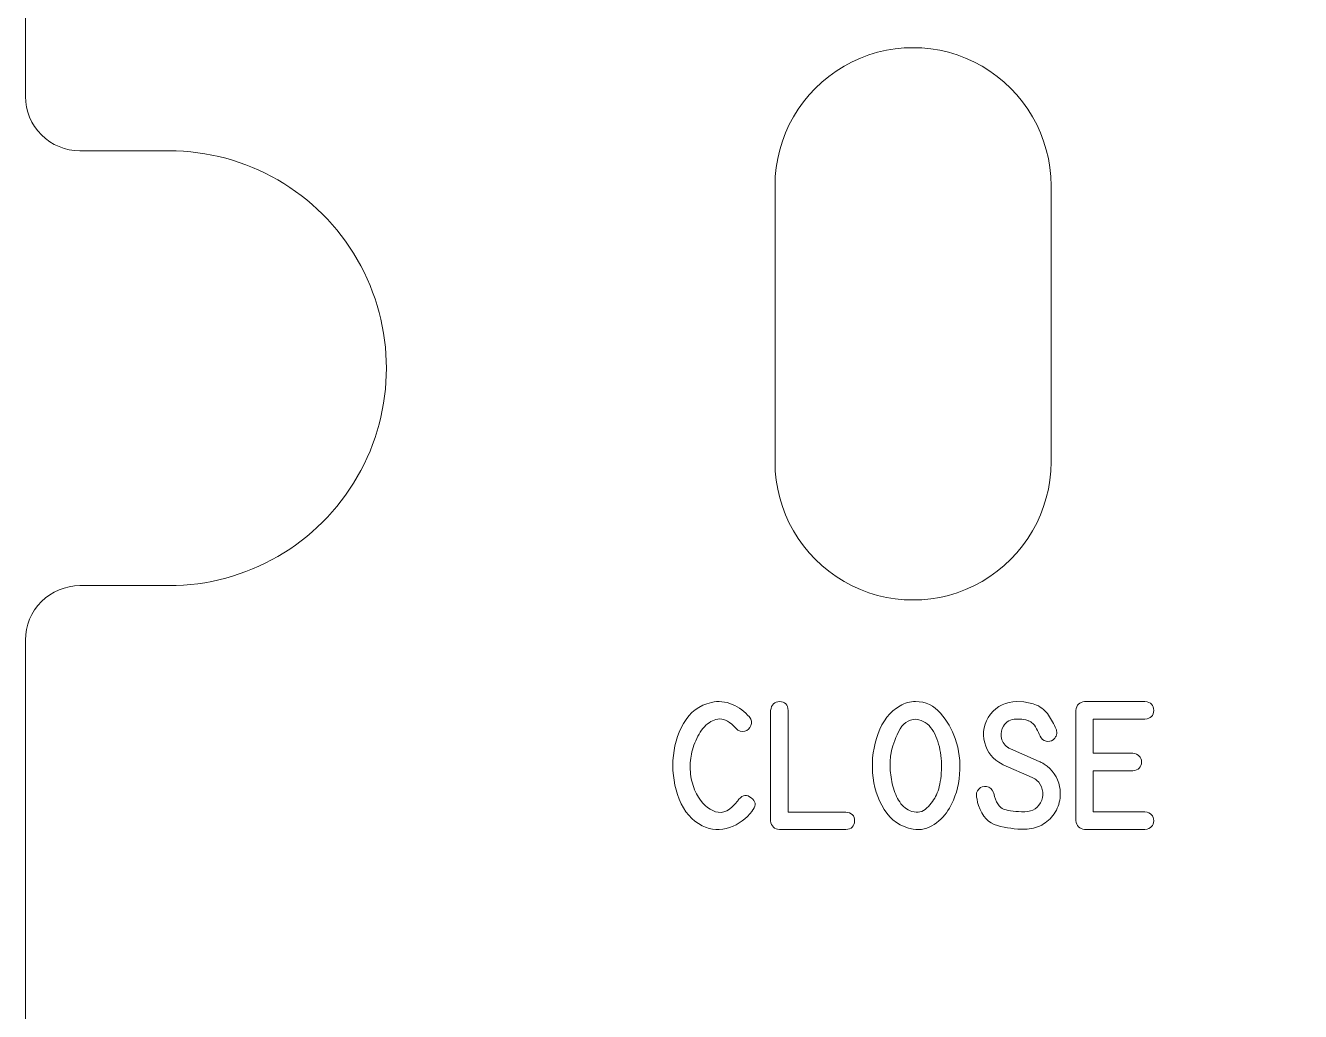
# Model space of a CAD drawing. Header units: millimetres. Extents: x -209 to 236, y -93 to 88.
# Drawn here: x -208.64 to -173.44, y -0.87 to 26.34 of the extents above; entities that cross this region are included whole.
import ezdxf

# ---------------------------------------------------------------- set-up
doc = ezdxf.new("R2010")
doc.units = ezdxf.units.MM
doc.header["$MEASUREMENT"] = 0
doc.layers.add('LED', color=7, linetype='Continuous')

msp = doc.modelspace()

# ---------------------------------------------------------------- linework, layer by layer
at = {"layer": 'LED', "color": 250, "lineweight": 9}
for points, knots in [([(-64.1878, 86.0226), (-64.188, 86.4206), (-64.3464, 86.8023), (-64.628, 87.0836), (-64.628, 87.0836), (-64.9097, 87.3649), (-65.2897, 87.5228), (-65.6878, 87.5226), (-65.6878, 87.5226), (-65.6878, 87.5226), (-207.1378, 87.5226), (-207.1378, 87.5226), (-207.1378, 87.5226), (-207.5358, 87.5223), (-207.9175, 87.3639), (-208.1988, 87.0823), (-208.1988, 87.0823), (-208.4801, 86.8006), (-208.638, 86.4206), (-208.6378, 86.0226), (-208.6378, 86.0226), (-208.6378, 86.0226), (-208.6378, 81.5351), (-208.6378, 81.5351), (-208.6378, 81.5351), (-208.6375, 81.137), (-208.4791, 80.7553), (-208.1975, 80.474), (-208.1975, 80.474), (-207.9158, 80.1927), (-207.5358, 80.0348), (-207.1378, 80.0351), (-207.1378, 80.0351), (-207.1378, 80.0351), (-204.6753, 80.0351), (-204.6753, 80.0351), (-204.6753, 80.0351), (-202.5317, 80.0351), (-200.5509, 78.8915), (-199.4791, 77.0351), (-199.4791, 77.0351), (-198.4073, 75.1787), (-198.4073, 72.8915), (-199.4791, 71.0351), (-199.4791, 71.0351), (-200.5509, 69.1787), (-202.5317, 68.0351), (-204.6753, 68.0351), (-204.6753, 68.0351), (-204.6753, 68.0351), (-207.1378, 68.0351), (-207.1378, 68.0351), (-207.1378, 68.0351), (-207.5358, 68.0348), (-207.9175, 67.8764), (-208.1988, 67.5948), (-208.1988, 67.5948), (-208.4801, 67.3131), (-208.638, 66.9331), (-208.6378, 66.5351), (-208.6378, 66.5351), (-208.6378, 66.5351), (-208.6378, 24.3851), (-208.6378, 24.3851), (-208.6378, 24.3851), (-208.6375, 23.987), (-208.4791, 23.6053), (-208.1975, 23.324), (-208.1975, 23.324), (-207.9158, 23.0427), (-207.5358, 22.8848), (-207.1378, 22.8851), (-207.1378, 22.8851), (-207.1378, 22.8851), (-204.6753, 22.8851), (-204.6753, 22.8851), (-204.6753, 22.8851), (-202.5317, 22.8851), (-200.5509, 21.7415), (-199.4791, 19.8851), (-199.4791, 19.8851), (-198.4073, 18.0287), (-198.4073, 15.7415), (-199.4791, 13.8851), (-199.4791, 13.8851), (-200.5509, 12.0287), (-202.5317, 10.8851), (-204.6753, 10.8851), (-204.6753, 10.8851), (-204.6753, 10.8851), (-207.1378, 10.8851), (-207.1378, 10.8851), (-207.1378, 10.8851), (-207.5358, 10.8848), (-207.9175, 10.7264), (-208.1988, 10.4448), (-208.1988, 10.4448), (-208.4801, 10.1631), (-208.638, 9.7831), (-208.6378, 9.3851), (-208.6378, 9.3851), (-208.6378, 9.3851), (-208.6378, -70.8649), (-208.6378, -70.8649), (-208.6378, -70.8649), (-208.6375, -71.263), (-208.4791, -71.6447), (-208.1975, -71.926), (-208.1975, -71.926), (-207.9158, -72.2073), (-207.5358, -72.3652), (-207.1378, -72.3649), (-207.1378, -72.3649), (-207.1378, -72.3649), (-204.6753, -72.3649), (-204.6753, -72.3649), (-204.6753, -72.3649), (-202.5317, -72.3649), (-200.5509, -73.5085), (-199.4791, -75.3649), (-199.4791, -75.3649), (-198.4073, -77.2213), (-198.4073, -79.5085), (-199.4791, -81.3649), (-199.4791, -81.3649), (-200.5509, -83.2213), (-202.5317, -84.3649), (-204.6753, -84.3649), (-204.6753, -84.3649), (-204.6753, -84.3649), (-207.1378, -84.3649), (-207.1378, -84.3649), (-207.1378, -84.3649), (-207.5358, -84.3652), (-207.9175, -84.5236), (-208.1988, -84.8052), (-208.1988, -84.8052), (-208.4801, -85.0869), (-208.638, -85.4669), (-208.6378, -85.8649), (-208.6378, -85.8649), (-208.6378, -85.8649), (-208.6378, -90.3524), (-208.6378, -90.3524), (-208.6378, -90.3524), (-208.6375, -90.7505), (-208.4791, -91.1322), (-208.1975, -91.4135), (-208.1975, -91.4135), (-207.9158, -91.6948), (-207.5358, -91.8527), (-207.1378, -91.8524), (-207.1378, -91.8524), (-207.1378, -91.8524), (-65.6878, -91.8524), (-65.6878, -91.8524), (-65.6878, -91.8524), (-65.2897, -91.8522), (-64.908, -91.6938), (-64.6267, -91.4121), (-64.6267, -91.4121), (-64.3454, -91.1305), (-64.1875, -90.7505), (-64.1878, -90.3524), (-64.1878, -90.3524), (-64.1878, -90.3524), (-64.1878, -85.8649), (-64.1878, -85.8649), (-64.1878, -85.8649), (-64.188, -85.4669), (-64.3464, -85.0852), (-64.628, -84.8039), (-64.628, -84.8039), (-64.9097, -84.5226), (-65.2897, -84.3647), (-65.6878, -84.3649), (-65.6878, -84.3649), (-65.6878, -84.3649), (-68.1503, -84.3649), (-68.1503, -84.3649), (-68.1503, -84.3649), (-69.7406, -84.3659), (-71.2661, -83.7352), (-72.3913, -82.6114), (-72.3913, -82.6114), (-73.5165, -81.4876), (-74.1493, -79.9552), (-74.1503, -78.3649), (-74.1503, -78.3649), (-74.1503, -78.3649), (-74.1503, 16.8851), (-74.1503, 16.8851), (-74.1503, 16.8851), (-74.1513, 18.4754), (-73.5205, 20.0009), (-72.3967, 21.1261), (-72.3967, 21.1261), (-71.2729, 22.2514), (-69.7406, 22.8841), (-68.1503, 22.8851), (-68.1503, 22.8851), (-68.1503, 22.8851), (-65.6878, 22.8851), (-65.6878, 22.8851), (-65.6878, 22.8851), (-65.2897, 22.8853), (-64.908, 23.0437), (-64.6267, 23.3254), (-64.6267, 23.3254), (-64.3454, 23.607), (-64.1875, 23.987), (-64.1878, 24.3851), (-64.1878, 24.3851), (-64.1878, 24.3851), (-64.1878, 66.5351), (-64.1878, 66.5351), (-64.1878, 66.5351), (-64.188, 66.9331), (-64.3464, 67.3148), (-64.628, 67.5961), (-64.628, 67.5961), (-64.9097, 67.8774), (-65.2897, 68.0353), (-65.6878, 68.0351), (-65.6878, 68.0351), (-65.6878, 68.0351), (-68.1503, 68.0351), (-68.1503, 68.0351), (-68.1503, 68.0351), (-70.2939, 68.0351), (-72.2746, 69.1787), (-73.3464, 71.0351), (-73.3464, 71.0351), (-74.4182, 72.8915), (-74.4182, 75.1787), (-73.3464, 77.0351), (-73.3464, 77.0351), (-72.2746, 78.8915), (-70.2939, 80.0351), (-68.1503, 80.0351), (-68.1503, 80.0351), (-68.1503, 80.0351), (-65.6878, 80.0351), (-65.6878, 80.0351), (-65.6878, 80.0351), (-65.2897, 80.0353), (-64.908, 80.1937), (-64.6267, 80.4754), (-64.6267, 80.4754), (-64.3454, 80.757), (-64.1875, 81.137), (-64.1878, 81.5351), (-64.1878, 81.5351), (-64.1878, 81.5351), (-64.1878, 86.0226), (-64.1878, 86.0226)], [0, 0, 0, 0, 0.0153846, 0.0153846, 0.0153846, 0.0153846, 0.0307692, 0.0307692, 0.0307692, 0.0307692, 0.0461538, 0.0461538, 0.0461538, 0.0461538, 0.0615385, 0.0615385, 0.0615385, 0.0615385, 0.0769231, 0.0769231, 0.0769231, 0.0769231, 0.0923077, 0.0923077, 0.0923077, 0.0923077, 0.1076923, 0.1076923, 0.1076923, 0.1076923, 0.1230769, 0.1230769, 0.1230769, 0.1230769, 0.1384615, 0.1384615, 0.1384615, 0.1384615, 0.1538462, 0.1538462, 0.1538462, 0.1538462, 0.1692308, 0.1692308, 0.1692308, 0.1692308, 0.1846154, 0.1846154, 0.1846154, 0.1846154, 0.2, 0.2, 0.2, 0.2, 0.2153846, 0.2153846, 0.2153846, 0.2153846, 0.2307692, 0.2307692, 0.2307692, 0.2307692, 0.2461538, 0.2461538, 0.2461538, 0.2461538, 0.2615385, 0.2615385, 0.2615385, 0.2615385, 0.2769231, 0.2769231, 0.2769231, 0.2769231, 0.2923077, 0.2923077, 0.2923077, 0.2923077, 0.3076923, 0.3076923, 0.3076923, 0.3076923, 0.3230769, 0.3230769, 0.3230769, 0.3230769, 0.3384615, 0.3384615, 0.3384615, 0.3384615, 0.3538462, 0.3538462, 0.3538462, 0.3538462, 0.3692308, 0.3692308, 0.3692308, 0.3692308, 0.3846154, 0.3846154, 0.3846154, 0.3846154, 0.4, 0.4, 0.4, 0.4, 0.4153846, 0.4153846, 0.4153846, 0.4153846, 0.4307692, 0.4307692, 0.4307692, 0.4307692, 0.4461538, 0.4461538, 0.4461538, 0.4461538, 0.4615385, 0.4615385, 0.4615385, 0.4615385, 0.4769231, 0.4769231, 0.4769231, 0.4769231, 0.4923077, 0.4923077, 0.4923077, 0.4923077, 0.5076923, 0.5076923, 0.5076923, 0.5076923, 0.5230769, 0.5230769, 0.5230769, 0.5230769, 0.5384615, 0.5384615, 0.5384615, 0.5384615, 0.5538462, 0.5538462, 0.5538462, 0.5538462, 0.5692308, 0.5692308, 0.5692308, 0.5692308, 0.5846154, 0.5846154, 0.5846154, 0.5846154, 0.6, 0.6, 0.6, 0.6, 0.6153846, 0.6153846, 0.6153846, 0.6153846, 0.6307692, 0.6307692, 0.6307692, 0.6307692, 0.6461538, 0.6461538, 0.6461538, 0.6461538, 0.6615385, 0.6615385, 0.6615385, 0.6615385, 0.6769231, 0.6769231, 0.6769231, 0.6769231, 0.6923077, 0.6923077, 0.6923077, 0.6923077, 0.7076923, 0.7076923, 0.7076923, 0.7076923, 0.7230769, 0.7230769, 0.7230769, 0.7230769, 0.7384615, 0.7384615, 0.7384615, 0.7384615, 0.7538462, 0.7538462, 0.7538462, 0.7538462, 0.7692308, 0.7692308, 0.7692308, 0.7692308, 0.7846154, 0.7846154, 0.7846154, 0.7846154, 0.8, 0.8, 0.8, 0.8, 0.8153846, 0.8153846, 0.8153846, 0.8153846, 0.8307692, 0.8307692, 0.8307692, 0.8307692, 0.8461538, 0.8461538, 0.8461538, 0.8461538, 0.8615385, 0.8615385, 0.8615385, 0.8615385, 0.8769231, 0.8769231, 0.8769231, 0.8769231, 0.8923077, 0.8923077, 0.8923077, 0.8923077, 0.9076923, 0.9076923, 0.9076923, 0.9076923, 0.9230769, 0.9230769, 0.9230769, 0.9230769, 0.9384615, 0.9384615, 0.9384615, 0.9384615, 0.9538462, 0.9538462, 0.9538462, 0.9538462, 0.9692308, 0.9692308, 0.9692308, 0.9692308, 1, 1, 1, 1]), ([(-180.3278, 14.3001), (-180.3278, 12.9389), (-181.0539, 11.6811), (-182.2328, 11.0005), (-182.2328, 11.0005), (-183.4116, 10.3199), (-184.8639, 10.3199), (-186.0428, 11.0005), (-186.0428, 11.0005), (-187.2216, 11.6811), (-187.9478, 12.9389), (-187.9478, 14.3001), (-187.9478, 14.3001), (-187.9478, 14.3001), (-187.9478, 21.9201), (-187.9478, 21.9201), (-187.9478, 21.9201), (-187.9478, 23.2813), (-187.2216, 24.539), (-186.0428, 25.2196), (-186.0428, 25.2196), (-184.8639, 25.9002), (-183.4116, 25.9002), (-182.2328, 25.2196), (-182.2328, 25.2196), (-181.0539, 24.539), (-180.3278, 23.2813), (-180.3278, 21.9201), (-180.3278, 21.9201), (-180.3278, 21.9201), (-180.3278, 14.3001), (-180.3278, 14.3001)], [0, 0, 0, 0, 0.1111111, 0.1111111, 0.1111111, 0.1111111, 0.2222222, 0.2222222, 0.2222222, 0.2222222, 0.3333333, 0.3333333, 0.3333333, 0.3333333, 0.4444444, 0.4444444, 0.4444444, 0.4444444, 0.5555556, 0.5555556, 0.5555556, 0.5555556, 0.6666667, 0.6666667, 0.6666667, 0.6666667, 0.7777778, 0.7777778, 0.7777778, 0.7777778, 1, 1, 1, 1])]:
    msp.add_open_spline(points, degree=3, knots=knots, dxfattribs=at)
at = {"layer": 'LED', "color": 240, "lineweight": 9}
for points, knots in [([(-188.5507, 4.7095), (-188.5507, 4.7095), (-188.566, 4.6866), (-188.566, 4.6866), (-188.566, 4.6866), (-188.5695, 4.6825), (-188.5724, 4.6783), (-188.5748, 4.6748), (-188.5748, 4.6748), (-188.5765, 4.6713), (-188.5789, 4.6678), (-188.5812, 4.6642), (-188.5812, 4.6642), (-188.7388, 4.452), (-188.9452, 4.3009), (-189.2009, 4.2103), (-189.2009, 4.2103), (-189.4561, 4.1204), (-189.7078, 4.1368), (-189.9559, 4.2597), (-189.9559, 4.2597), (-190.244, 4.4032), (-190.4556, 4.6466), (-190.5909, 4.9899), (-190.5909, 4.9899), (-190.7255, 5.3333), (-190.7837, 5.6902), (-190.7649, 6.0606), (-190.7649, 6.0606), (-190.7455, 6.431), (-190.6479, 6.7708), (-190.4721, 7.0813), (-190.4721, 7.0813), (-190.2957, 7.3911), (-190.0399, 7.5852), (-189.7042, 7.6634), (-189.7042, 7.6634), (-189.5114, 7.708), (-189.3191, 7.6892), (-189.1274, 7.6075), (-189.1274, 7.6075), (-188.9358, 7.5252), (-188.7782, 7.41), (-188.6553, 7.2618), (-188.6553, 7.2618), (-188.6541, 7.2618), (-188.6512, 7.2583), (-188.6471, 7.25), (-188.6471, 7.25), (-188.5942, 7.1812), (-188.583, 7.1054), (-188.6142, 7.0237), (-188.6142, 7.0237), (-188.6453, 6.9414), (-188.7018, 6.8902), (-188.7847, 6.869), (-188.7847, 6.869), (-188.8729, 6.8461), (-188.9546, 6.8726), (-189.0293, 6.9484), (-189.0293, 6.9484), (-189.1833, 7.1277), (-189.3315, 7.2136), (-189.4737, 7.2071), (-189.4737, 7.2071), (-189.616, 7.2001), (-189.7436, 7.1413), (-189.8559, 7.0313), (-189.8559, 7.0313), (-189.9688, 6.9208), (-190.0623, 6.7797), (-190.137, 6.6074), (-190.137, 6.6074), (-190.2116, 6.4351), (-190.2575, 6.274), (-190.2745, 6.1235), (-190.2745, 6.1235), (-190.2951, 5.956), (-190.2933, 5.7872), (-190.2687, 5.6179), (-190.2687, 5.6179), (-190.244, 5.4486), (-190.1922, 5.2892), (-190.1128, 5.1399), (-190.1128, 5.1399), (-189.9747, 4.8782), (-189.8012, 4.7142), (-189.5919, 4.6484), (-189.5919, 4.6484), (-189.382, 4.5819), (-189.1774, 4.6825), (-188.9775, 4.9488), (-188.9775, 4.9488), (-188.9681, 4.96), (-188.9575, 4.9753), (-188.9446, 4.9935), (-188.9446, 4.9935), (-188.837, 5.1128), (-188.7229, 5.1252), (-188.603, 5.0305), (-188.603, 5.0305), (-188.4831, 4.9359), (-188.4654, 4.8289), (-188.5507, 4.7095)], [0, 0, 0, 0, 0.037037, 0.037037, 0.037037, 0.037037, 0.0740741, 0.0740741, 0.0740741, 0.0740741, 0.1111111, 0.1111111, 0.1111111, 0.1111111, 0.1481481, 0.1481481, 0.1481481, 0.1481481, 0.1851852, 0.1851852, 0.1851852, 0.1851852, 0.2222222, 0.2222222, 0.2222222, 0.2222222, 0.2592593, 0.2592593, 0.2592593, 0.2592593, 0.2962963, 0.2962963, 0.2962963, 0.2962963, 0.3333333, 0.3333333, 0.3333333, 0.3333333, 0.3703704, 0.3703704, 0.3703704, 0.3703704, 0.4074074, 0.4074074, 0.4074074, 0.4074074, 0.4444444, 0.4444444, 0.4444444, 0.4444444, 0.4814815, 0.4814815, 0.4814815, 0.4814815, 0.5185185, 0.5185185, 0.5185185, 0.5185185, 0.5555556, 0.5555556, 0.5555556, 0.5555556, 0.5925926, 0.5925926, 0.5925926, 0.5925926, 0.6296296, 0.6296296, 0.6296296, 0.6296296, 0.6666667, 0.6666667, 0.6666667, 0.6666667, 0.7037037, 0.7037037, 0.7037037, 0.7037037, 0.7407407, 0.7407407, 0.7407407, 0.7407407, 0.7777778, 0.7777778, 0.7777778, 0.7777778, 0.8148148, 0.8148148, 0.8148148, 0.8148148, 0.8518519, 0.8518519, 0.8518519, 0.8518519, 0.8888889, 0.8888889, 0.8888889, 0.8888889, 0.9259259, 0.9259259, 0.9259259, 0.9259259, 1, 1, 1, 1]), ([(-187.8251, 4.1562), (-187.9662, 4.1656), (-188.0479, 4.245), (-188.0697, 4.3955), (-188.0697, 4.3955), (-188.0697, 4.3955), (-188.0697, 7.4411), (-188.0697, 7.4411), (-188.0697, 7.4411), (-188.0456, 7.6063), (-187.9615, 7.6875), (-187.8181, 7.6851), (-187.8181, 7.6851), (-187.6746, 7.6822), (-187.5964, 7.6004), (-187.5841, 7.4411), (-187.5841, 7.4411), (-187.5841, 7.4411), (-187.5841, 4.6372), (-187.5841, 4.6372), (-187.5841, 4.6372), (-187.5841, 4.6372), (-185.9942, 4.6384), (-185.9942, 4.6384), (-185.9942, 4.6384), (-185.8308, 4.6201), (-185.7502, 4.5378), (-185.752, 4.3914), (-185.752, 4.3914), (-185.7538, 4.245), (-185.8349, 4.1668), (-185.996, 4.1562), (-185.996, 4.1562), (-185.996, 4.1562), (-187.8251, 4.1562), (-187.8251, 4.1562)], [0, 0, 0, 0, 0.1, 0.1, 0.1, 0.1, 0.2, 0.2, 0.2, 0.2, 0.3, 0.3, 0.3, 0.3, 0.4, 0.4, 0.4, 0.4, 0.5, 0.5, 0.5, 0.5, 0.6, 0.6, 0.6, 0.6, 0.7, 0.7, 0.7, 0.7, 0.8, 0.8, 0.8, 0.8, 1, 1, 1, 1]), ([(-182.971, 6.6709), (-182.8657, 6.3528), (-182.8257, 6.023), (-182.8516, 5.6808), (-182.8516, 5.6808), (-182.8775, 5.3386), (-182.9715, 5.0264), (-183.1332, 4.7436), (-183.1332, 4.7436), (-183.2355, 4.5678), (-183.3749, 4.4185), (-183.5519, 4.2956), (-183.5519, 4.2956), (-183.7288, 4.1727), (-183.924, 4.1298), (-184.1375, 4.1668), (-184.1375, 4.1668), (-184.4855, 4.2274), (-184.7519, 4.4091), (-184.9365, 4.7107), (-184.9365, 4.7107), (-185.1217, 5.0129), (-185.2275, 5.3492), (-185.2546, 5.7196), (-185.2546, 5.7196), (-185.2816, 6.09), (-185.2316, 6.4504), (-185.1046, 6.802), (-185.1046, 6.802), (-184.9776, 7.1536), (-184.7754, 7.4088), (-184.4973, 7.5687), (-184.4973, 7.5687), (-184.362, 7.6469), (-184.2198, 7.6857), (-184.0722, 7.6857), (-184.0722, 7.6857), (-183.7894, 7.6857), (-183.5589, 7.5793), (-183.3796, 7.3664), (-183.3796, 7.3664), (-183.2003, 7.153), (-183.0644, 6.9214), (-182.971, 6.6709)], [0, 0, 0, 0, 0.0833333, 0.0833333, 0.0833333, 0.0833333, 0.1666667, 0.1666667, 0.1666667, 0.1666667, 0.25, 0.25, 0.25, 0.25, 0.3333333, 0.3333333, 0.3333333, 0.3333333, 0.4166667, 0.4166667, 0.4166667, 0.4166667, 0.5, 0.5, 0.5, 0.5, 0.5833333, 0.5833333, 0.5833333, 0.5833333, 0.6666667, 0.6666667, 0.6666667, 0.6666667, 0.75, 0.75, 0.75, 0.75, 0.8333333, 0.8333333, 0.8333333, 0.8333333, 1, 1, 1, 1]), ([(-180.6562, 6.0353), (-180.6562, 6.0353), (-180.6286, 6.0236), (-180.6286, 6.0236), (-180.6286, 6.0236), (-180.6286, 6.0236), (-180.5974, 6.0083), (-180.5974, 6.0083), (-180.5974, 6.0083), (-180.5974, 6.0083), (-180.5698, 5.9924), (-180.5698, 5.9924), (-180.5698, 5.9924), (-180.5621, 5.9865), (-180.5527, 5.9812), (-180.5433, 5.9759), (-180.5433, 5.9759), (-180.5333, 5.9712), (-180.5239, 5.9654), (-180.5145, 5.9601), (-180.5145, 5.9601), (-180.2876, 5.8107), (-180.1465, 5.6038), (-180.093, 5.3398), (-180.093, 5.3398), (-180.0724, 5.2363), (-180.0677, 5.1299), (-180.0788, 5.0211), (-180.0788, 5.0211), (-180.0977, 4.8647), (-180.1523, 4.7207), (-180.2435, 4.5878), (-180.2435, 4.5878), (-180.3346, 4.4549), (-180.4493, 4.3526), (-180.5868, 4.2803), (-180.5868, 4.2803), (-180.735, 4.2021), (-180.8885, 4.1633), (-181.0472, 4.1633), (-181.0472, 4.1633), (-181.3135, 4.1633), (-181.5675, 4.1974), (-181.8104, 4.2656), (-181.8104, 4.2656), (-182.0526, 4.3338), (-182.2254, 4.5166), (-182.3283, 4.8142), (-182.3283, 4.8142), (-182.3425, 4.8524), (-182.3524, 4.8912), (-182.3595, 4.9312), (-182.3595, 4.9312), (-182.3666, 4.9717), (-182.3748, 5.0117), (-182.3836, 5.0523), (-182.3836, 5.0523), (-182.4007, 5.1346), (-182.3807, 5.2075), (-182.3225, 5.271), (-182.3225, 5.271), (-182.2648, 5.3339), (-182.1925, 5.358), (-182.1067, 5.3433), (-182.1067, 5.3433), (-182.0156, 5.3245), (-181.9526, 5.2686), (-181.9168, 5.1746), (-181.9168, 5.1746), (-181.9168, 5.1746), (-181.9115, 5.1587), (-181.9115, 5.1587), (-181.9115, 5.1587), (-181.8568, 4.9094), (-181.7604, 4.7606), (-181.6234, 4.7124), (-181.6234, 4.7124), (-181.4858, 4.6642), (-181.2953, 4.6425), (-181.0507, 4.6472), (-181.0507, 4.6472), (-180.8255, 4.6472), (-180.6709, 4.753), (-180.5868, 4.9641), (-180.5868, 4.9641), (-180.5504, 5.0582), (-180.5445, 5.1563), (-180.5698, 5.2581), (-180.5698, 5.2581), (-180.5951, 5.3592), (-180.645, 5.4444), (-180.7197, 5.512), (-180.7197, 5.512), (-180.7532, 5.5409), (-180.7967, 5.5673), (-180.8508, 5.5926), (-180.8508, 5.5926), (-180.8508, 5.5926), (-181.6481, 5.9424), (-181.6481, 5.9424), (-181.6481, 5.9424), (-181.6481, 5.9424), (-181.674, 5.9565), (-181.674, 5.9565), (-181.674, 5.9565), (-181.935, 6.0941), (-182.0967, 6.2899), (-182.1596, 6.5439), (-182.1596, 6.5439), (-182.2366, 6.8379), (-182.1831, 7.1013), (-181.9985, 7.3353), (-181.9985, 7.3353), (-181.8145, 7.5687), (-181.5722, 7.6857), (-181.273, 7.6857), (-181.273, 7.6857), (-181.273, 7.6857), (-181.0831, 7.6804), (-181.0831, 7.6804), (-181.0831, 7.6804), (-181.0213, 7.6692), (-180.9614, 7.6581), (-180.9043, 7.6469), (-180.9043, 7.6469), (-180.8467, 7.6363), (-180.7885, 7.6175), (-180.7303, 7.591), (-180.7303, 7.591), (-180.5857, 7.5234), (-180.4745, 7.4299), (-180.3975, 7.3118), (-180.3975, 7.3118), (-180.3205, 7.1936), (-180.2511, 7.0654), (-180.1894, 6.9278), (-180.1894, 6.9278), (-180.1835, 6.9149), (-180.1782, 6.9002), (-180.1735, 6.8831), (-180.1735, 6.8831), (-180.1612, 6.8267), (-180.167, 6.7756), (-180.1911, 6.7297), (-180.1911, 6.7297), (-180.2047, 6.7009), (-180.2194, 6.6791), (-180.2341, 6.6644), (-180.2341, 6.6644), (-180.2488, 6.6491), (-180.2611, 6.6391), (-180.2699, 6.6333), (-180.2699, 6.6333), (-180.3299, 6.5909), (-180.3952, 6.578), (-180.4663, 6.5956), (-180.4663, 6.5956), (-180.538, 6.6115), (-180.5921, 6.6574), (-180.6303, 6.7332), (-180.6303, 6.7332), (-180.6603, 6.7997), (-180.6921, 6.8679), (-180.7256, 6.9372), (-180.7256, 6.9372), (-180.7597, 7.0066), (-180.8073, 7.0642), (-180.8679, 7.1107), (-180.8679, 7.1107), (-180.8932, 7.1289), (-180.9178, 7.1424), (-180.9414, 7.1507), (-180.9414, 7.1507), (-180.9649, 7.1595), (-180.9908, 7.1689), (-181.0196, 7.1795), (-181.0196, 7.1795), (-181.0196, 7.1795), (-181.1313, 7.1983), (-181.1313, 7.1983), (-181.1313, 7.1983), (-181.1313, 7.1983), (-181.29, 7.2036), (-181.29, 7.2036), (-181.29, 7.2036), (-181.4441, 7.2012), (-181.5617, 7.1348), (-181.6428, 7.0037), (-181.6428, 7.0037), (-181.6981, 6.9196), (-181.7186, 6.8261), (-181.7051, 6.7226), (-181.7051, 6.7226), (-181.6892, 6.5956), (-181.6293, 6.4969), (-181.5258, 6.4263), (-181.5258, 6.4263), (-181.5211, 6.4234), (-181.5164, 6.4193), (-181.5105, 6.4151), (-181.5105, 6.4151), (-181.5046, 6.4116), (-181.4982, 6.4075), (-181.4917, 6.404), (-181.4917, 6.404), (-181.4917, 6.404), (-181.4723, 6.3957), (-181.4723, 6.3957), (-181.4723, 6.3957), (-181.4723, 6.3957), (-181.4517, 6.3869), (-181.4517, 6.3869), (-181.4517, 6.3869), (-181.4517, 6.3869), (-180.6562, 6.0353), (-180.6562, 6.0353)], [0, 0, 0, 0, 0.0181818, 0.0181818, 0.0181818, 0.0181818, 0.0363636, 0.0363636, 0.0363636, 0.0363636, 0.0545455, 0.0545455, 0.0545455, 0.0545455, 0.0727273, 0.0727273, 0.0727273, 0.0727273, 0.0909091, 0.0909091, 0.0909091, 0.0909091, 0.1090909, 0.1090909, 0.1090909, 0.1090909, 0.1272727, 0.1272727, 0.1272727, 0.1272727, 0.1454545, 0.1454545, 0.1454545, 0.1454545, 0.1636364, 0.1636364, 0.1636364, 0.1636364, 0.1818182, 0.1818182, 0.1818182, 0.1818182, 0.2, 0.2, 0.2, 0.2, 0.2181818, 0.2181818, 0.2181818, 0.2181818, 0.2363636, 0.2363636, 0.2363636, 0.2363636, 0.2545455, 0.2545455, 0.2545455, 0.2545455, 0.2727273, 0.2727273, 0.2727273, 0.2727273, 0.2909091, 0.2909091, 0.2909091, 0.2909091, 0.3090909, 0.3090909, 0.3090909, 0.3090909, 0.3272727, 0.3272727, 0.3272727, 0.3272727, 0.3454545, 0.3454545, 0.3454545, 0.3454545, 0.3636364, 0.3636364, 0.3636364, 0.3636364, 0.3818182, 0.3818182, 0.3818182, 0.3818182, 0.4, 0.4, 0.4, 0.4, 0.4181818, 0.4181818, 0.4181818, 0.4181818, 0.4363636, 0.4363636, 0.4363636, 0.4363636, 0.4545455, 0.4545455, 0.4545455, 0.4545455, 0.4727273, 0.4727273, 0.4727273, 0.4727273, 0.4909091, 0.4909091, 0.4909091, 0.4909091, 0.5090909, 0.5090909, 0.5090909, 0.5090909, 0.5272727, 0.5272727, 0.5272727, 0.5272727, 0.5454545, 0.5454545, 0.5454545, 0.5454545, 0.5636364, 0.5636364, 0.5636364, 0.5636364, 0.5818182, 0.5818182, 0.5818182, 0.5818182, 0.6, 0.6, 0.6, 0.6, 0.6181818, 0.6181818, 0.6181818, 0.6181818, 0.6363636, 0.6363636, 0.6363636, 0.6363636, 0.6545455, 0.6545455, 0.6545455, 0.6545455, 0.6727273, 0.6727273, 0.6727273, 0.6727273, 0.6909091, 0.6909091, 0.6909091, 0.6909091, 0.7090909, 0.7090909, 0.7090909, 0.7090909, 0.7272727, 0.7272727, 0.7272727, 0.7272727, 0.7454545, 0.7454545, 0.7454545, 0.7454545, 0.7636364, 0.7636364, 0.7636364, 0.7636364, 0.7818182, 0.7818182, 0.7818182, 0.7818182, 0.8, 0.8, 0.8, 0.8, 0.8181818, 0.8181818, 0.8181818, 0.8181818, 0.8363636, 0.8363636, 0.8363636, 0.8363636, 0.8545455, 0.8545455, 0.8545455, 0.8545455, 0.8727273, 0.8727273, 0.8727273, 0.8727273, 0.8909091, 0.8909091, 0.8909091, 0.8909091, 0.9090909, 0.9090909, 0.9090909, 0.9090909, 0.9272727, 0.9272727, 0.9272727, 0.9272727, 0.9454545, 0.9454545, 0.9454545, 0.9454545, 0.9636364, 0.9636364, 0.9636364, 0.9636364, 1, 1, 1, 1]), ([(-177.7347, 7.2053), (-177.7347, 7.2053), (-179.1628, 7.2053), (-179.1628, 7.2053), (-179.1628, 7.2053), (-179.1628, 7.2053), (-179.1628, 6.2629), (-179.1628, 6.2629), (-179.1628, 6.2629), (-179.1628, 6.2629), (-178.0739, 6.2629), (-178.0739, 6.2629), (-178.0739, 6.2629), (-177.9111, 6.2388), (-177.8299, 6.157), (-177.8305, 6.0177), (-177.8305, 6.0177), (-177.8311, 5.8778), (-177.9122, 5.7966), (-178.0739, 5.7737), (-178.0739, 5.7737), (-178.0739, 5.7737), (-179.1628, 5.7737), (-179.1628, 5.7737), (-179.1628, 5.7737), (-179.1628, 5.7737), (-179.1628, 4.6419), (-179.1628, 4.6419), (-179.1628, 4.6419), (-179.1628, 4.6419), (-177.7347, 4.6419), (-177.7347, 4.6419), (-177.7347, 4.6419), (-177.573, 4.6178), (-177.4919, 4.5372), (-177.4919, 4.3991), (-177.4919, 4.3991), (-177.4919, 4.2615), (-177.573, 4.1809), (-177.7347, 4.158), (-177.7347, 4.158), (-177.7347, 4.158), (-179.4021, 4.158), (-179.4021, 4.158), (-179.4021, 4.158), (-179.5456, 4.1762), (-179.6273, 4.258), (-179.6467, 4.4026), (-179.6467, 4.4026), (-179.6467, 4.4026), (-179.6467, 7.4446), (-179.6467, 7.4446), (-179.6467, 7.4446), (-179.6249, 7.5963), (-179.5432, 7.6763), (-179.4021, 7.6857), (-179.4021, 7.6857), (-179.4021, 7.6857), (-177.7347, 7.6857), (-177.7347, 7.6857), (-177.7347, 7.6857), (-177.573, 7.6734), (-177.4919, 7.5922), (-177.4925, 7.4435), (-177.4925, 7.4435), (-177.493, 7.2947), (-177.5742, 7.2153), (-177.7347, 7.2053)], [0, 0, 0, 0, 0.0555556, 0.0555556, 0.0555556, 0.0555556, 0.1111111, 0.1111111, 0.1111111, 0.1111111, 0.1666667, 0.1666667, 0.1666667, 0.1666667, 0.2222222, 0.2222222, 0.2222222, 0.2222222, 0.2777778, 0.2777778, 0.2777778, 0.2777778, 0.3333333, 0.3333333, 0.3333333, 0.3333333, 0.3888889, 0.3888889, 0.3888889, 0.3888889, 0.4444444, 0.4444444, 0.4444444, 0.4444444, 0.5, 0.5, 0.5, 0.5, 0.5555556, 0.5555556, 0.5555556, 0.5555556, 0.6111111, 0.6111111, 0.6111111, 0.6111111, 0.6666667, 0.6666667, 0.6666667, 0.6666667, 0.7222222, 0.7222222, 0.7222222, 0.7222222, 0.7777778, 0.7777778, 0.7777778, 0.7777778, 0.8333333, 0.8333333, 0.8333333, 0.8333333, 0.8888889, 0.8888889, 0.8888889, 0.8888889, 1, 1, 1, 1]), ([(-184.0581, 7.1965), (-184.2692, 7.1965), (-184.4291, 7.0831), (-184.5378, 6.8555), (-184.5378, 6.8555), (-184.6466, 6.628), (-184.7148, 6.434), (-184.7436, 6.2734), (-184.7436, 6.2734), (-184.7654, 6.1559), (-184.7736, 6.0142), (-184.7677, 5.8478), (-184.7677, 5.8478), (-184.7619, 5.6814), (-184.7377, 5.5168), (-184.6954, 5.3545), (-184.6954, 5.3545), (-184.6531, 5.1916), (-184.589, 5.0452), (-184.5043, 4.9153), (-184.5043, 4.9153), (-184.4191, 4.7848), (-184.308, 4.6983), (-184.1704, 4.656), (-184.1704, 4.656), (-184.0093, 4.6054), (-183.8705, 4.6372), (-183.7541, 4.7512), (-183.7541, 4.7512), (-183.6377, 4.8659), (-183.5495, 4.987), (-183.4895, 5.1158), (-183.4895, 5.1158), (-183.429, 5.2481), (-183.3872, 5.4209), (-183.3649, 5.6361), (-183.3649, 5.6361), (-183.3425, 5.8507), (-183.3478, 6.0653), (-183.3802, 6.2793), (-183.3802, 6.2793), (-183.4131, 6.4933), (-183.4772, 6.6862), (-183.5724, 6.8579), (-183.5724, 6.8579), (-183.6677, 7.0295), (-183.8035, 7.1389), (-183.9787, 7.1859), (-183.9787, 7.1859), (-184.0016, 7.193), (-184.0281, 7.1965), (-184.0581, 7.1965)], [0, 0, 0, 0, 0.0714286, 0.0714286, 0.0714286, 0.0714286, 0.1428571, 0.1428571, 0.1428571, 0.1428571, 0.2142857, 0.2142857, 0.2142857, 0.2142857, 0.2857143, 0.2857143, 0.2857143, 0.2857143, 0.3571429, 0.3571429, 0.3571429, 0.3571429, 0.4285714, 0.4285714, 0.4285714, 0.4285714, 0.5, 0.5, 0.5, 0.5, 0.5714286, 0.5714286, 0.5714286, 0.5714286, 0.6428571, 0.6428571, 0.6428571, 0.6428571, 0.7142857, 0.7142857, 0.7142857, 0.7142857, 0.7857143, 0.7857143, 0.7857143, 0.7857143, 0.8571429, 0.8571429, 0.8571429, 0.8571429, 1, 1, 1, 1])]:
    msp.add_open_spline(points, degree=3, knots=knots, dxfattribs=at)

doc.saveas('drawing.dxf')
